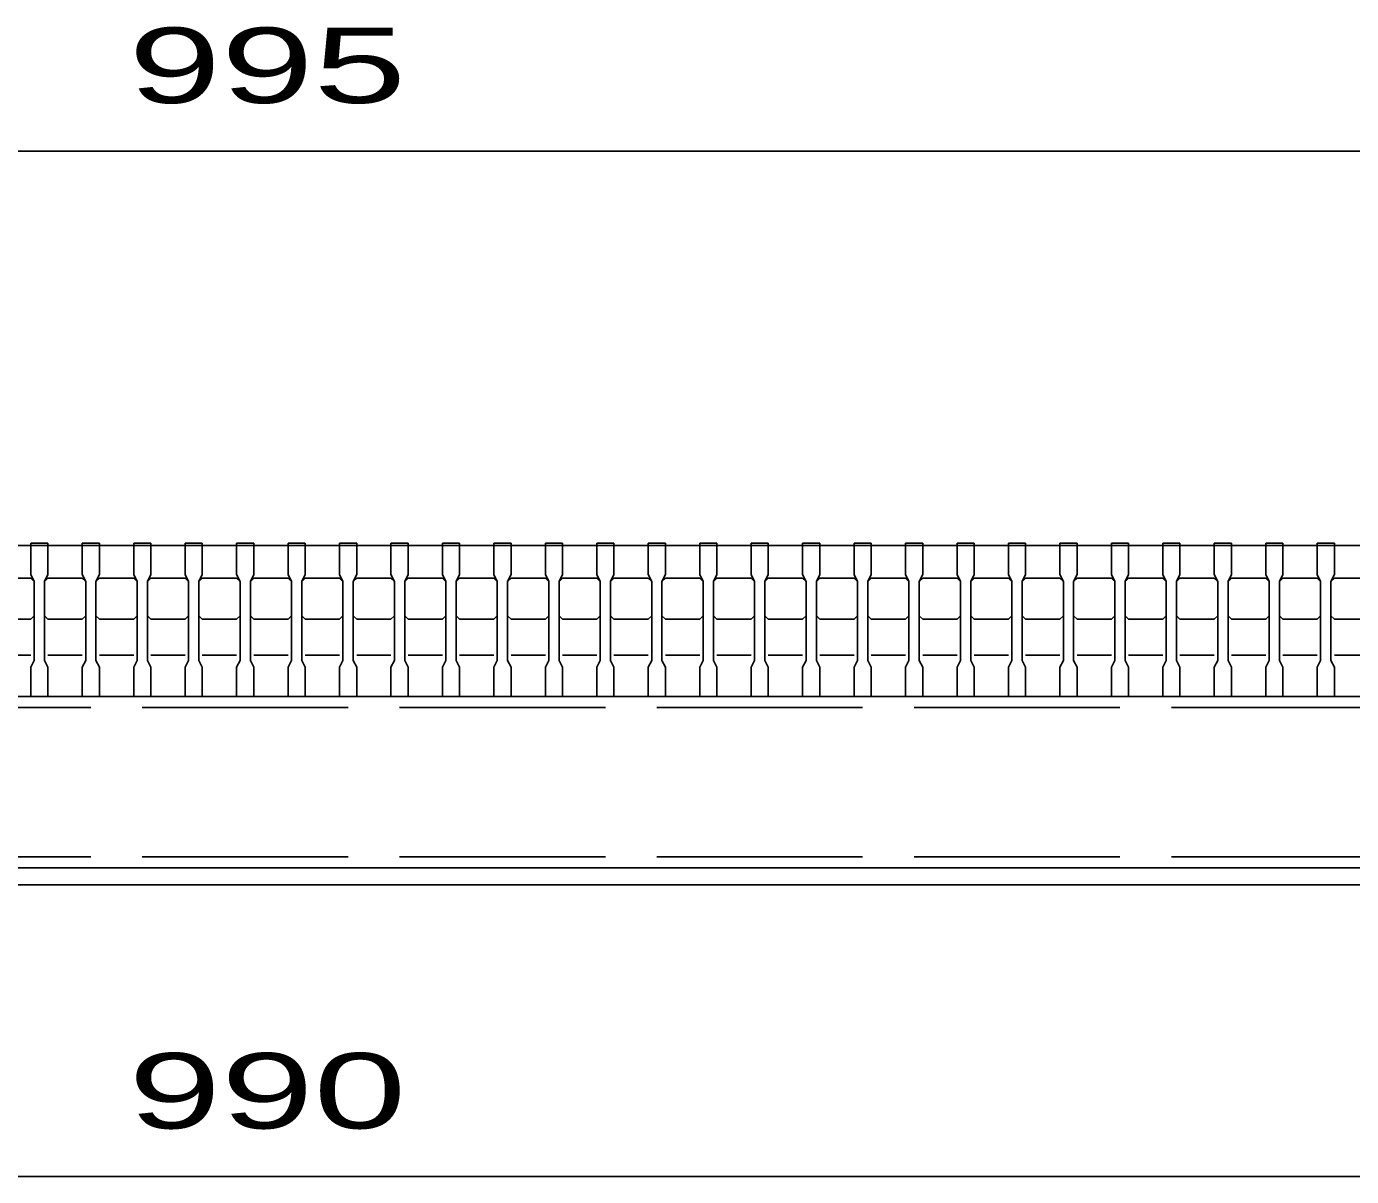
# Model space of a CAD drawing. Units: millimetres, scale not verified. Extents: x -1820 to 1736, y -1282 to 1048.
# Drawn here: x -995.2 to -609, y -771.5 to -436.2 of the extents above; entities that cross this region are included whole.
import ezdxf
from ezdxf.enums import TextEntityAlignment as Align

# ---------------------------------------------------------------- set-up
doc = ezdxf.new("R2010")
doc.units = ezdxf.units.MM
doc.header["$LTSCALE"] = 10
doc.linetypes.add('DASHED', pattern=[7.5, 6, -1.5])
doc.layers.add('16', color=3, linetype='Continuous', lineweight=25)
doc.layers.add('22', color=4, linetype='Continuous', lineweight=25)
doc.styles.add('ベクトル', font='')
doc.styles.get('ベクトル').set_extended_font_data('ベクトル')

msp = doc.modelspace()

# ---------------------------------------------------------------- linework, layer by layer
at = {"layer": '16'}
for p, q in [((-994, -587.5), (-994, -586.8)), ((-994, -586.8), (-989, -586.8)), ((-989, -586.8), (-989, -587.5)), ((-979, -587.5), (-979, -586.8)), ((-979, -586.8), (-974, -586.8)), ((-974, -586.8), (-974, -587.5)), ((-964, -587.5), (-964, -586.8)), ((-964, -586.8), (-959, -586.8)), ((-959, -586.8), (-959, -587.5)), ((-949, -587.5), (-949, -586.8)), ((-949, -586.8), (-944, -586.8)), ((-944, -586.8), (-944, -587.5)), ((-934, -587.5), (-934, -586.8)), ((-934, -586.8), (-929, -586.8)), ((-929, -586.8), (-929, -587.5)), ((-919, -587.5), (-919, -586.8)), ((-919, -586.8), (-914, -586.8)), ((-914, -586.8), (-914, -587.5)), ((-904, -587.5), (-904, -586.8)), ((-904, -586.8), (-899, -586.8)), ((-899, -586.8), (-899, -587.5)), ((-889, -587.5), (-889, -586.8)), ((-889, -586.8), (-884, -586.8)), ((-884, -586.8), (-884, -587.5)), ((-874, -587.5), (-874, -586.8)), ((-874, -586.8), (-869, -586.8)), ((-869, -586.8), (-869, -587.5)), ((-859, -587.5), (-859, -586.8)), ((-859, -586.8), (-854, -586.8)), ((-854, -586.8), (-854, -587.5)), ((-844, -587.5), (-844, -586.8)), ((-844, -586.8), (-839, -586.8)), ((-839, -586.8), (-839, -587.5)), ((-829, -587.5), (-829, -586.8)), ((-829, -586.8), (-824, -586.8)), ((-824, -586.8), (-824, -587.5)), ((-814, -587.5), (-814, -586.8)), ((-814, -586.8), (-809, -586.8)), ((-809, -586.8), (-809, -587.5)), ((-799, -587.5), (-799, -586.8)), ((-799, -586.8), (-794, -586.8)), ((-794, -586.8), (-794, -587.5)), ((-784, -587.5), (-784, -586.8)), ((-784, -586.8), (-779, -586.8)), ((-779, -586.8), (-779, -587.5)), ((-769, -587.5), (-769, -586.8)), ((-769, -586.8), (-764, -586.8)), ((-764, -586.8), (-764, -587.5)), ((-754, -587.5), (-754, -586.8)), ((-754, -586.8), (-749, -586.8)), ((-749, -586.8), (-749, -587.5)), ((-739, -587.5), (-739, -586.8)), ((-739, -586.8), (-734, -586.8)), ((-734, -586.8), (-734, -587.5)), ((-724, -587.5), (-724, -586.8)), ((-724, -586.8), (-719, -586.8)), ((-719, -586.8), (-719, -587.5)), ((-709, -587.5), (-709, -586.8)), ((-709, -586.8), (-704, -586.8)), ((-704, -586.8), (-704, -587.5)), ((-694, -587.5), (-694, -586.8)), ((-694, -586.8), (-689, -586.8)), ((-689, -586.8), (-689, -587.5)), ((-679, -587.5), (-679, -586.8)), ((-679, -586.8), (-674, -586.8)), ((-674, -586.8), (-674, -587.5)), ((-664, -587.5), (-664, -586.8)), ((-664, -586.8), (-659, -586.8)), ((-659, -586.8), (-659, -587.5)), ((-649, -587.5), (-649, -586.8)), ((-649, -586.8), (-644, -586.8)), ((-644, -586.8), (-644, -587.5)), ((-634, -587.5), (-634, -586.8)), ((-634, -586.8), (-629, -586.8)), ((-629, -586.8), (-629, -587.5)), ((-619, -587.5), (-619, -586.8)), ((-619, -586.8), (-614, -586.8)), ((-614, -586.8), (-614, -587.5)), ((-1414, -587.5), (-419, -587.5)), ((-994, -587.5), (-994, -596)), ((-989, -587.5), (-994, -587.5)), ((-989, -596), (-989, -587.5)), ((-979, -587.5), (-979, -596)), ((-974, -587.5), (-979, -587.5)), ((-974, -596), (-974, -587.5)), ((-964, -587.5), (-964, -596)), ((-959, -587.5), (-964, -587.5)), ((-959, -596), (-959, -587.5)), ((-949, -587.5), (-949, -596)), ((-944, -587.5), (-949, -587.5)), ((-944, -596), (-944, -587.5)), ((-934, -587.5), (-934, -596)), ((-929, -587.5), (-934, -587.5)), ((-929, -596), (-929, -587.5)), ((-919, -587.5), (-919, -596)), ((-914, -587.5), (-919, -587.5)), ((-914, -596), (-914, -587.5)), ((-904, -587.5), (-904, -596)), ((-899, -587.5), (-904, -587.5)), ((-899, -596), (-899, -587.5)), ((-889, -587.5), (-889, -596)), ((-884, -587.5), (-889, -587.5)), ((-884, -596), (-884, -587.5)), ((-874, -587.5), (-874, -596)), ((-869, -587.5), (-874, -587.5)), ((-869, -596), (-869, -587.5)), ((-859, -587.5), (-859, -596)), ((-854, -587.5), (-859, -587.5)), ((-854, -596), (-854, -587.5)), ((-844, -587.5), (-844, -596)), ((-839, -587.5), (-844, -587.5)), ((-839, -596), (-839, -587.5)), ((-829, -587.5), (-829, -596)), ((-824, -587.5), (-829, -587.5)), ((-824, -596), (-824, -587.5)), ((-814, -587.5), (-814, -596)), ((-809, -587.5), (-814, -587.5)), ((-809, -596), (-809, -587.5)), ((-799, -587.5), (-799, -596)), ((-794, -587.5), (-799, -587.5)), ((-794, -596), (-794, -587.5)), ((-784, -587.5), (-784, -596)), ((-779, -587.5), (-784, -587.5)), ((-779, -596), (-779, -587.5)), ((-769, -587.5), (-769, -596)), ((-764, -587.5), (-769, -587.5)), ((-764, -596), (-764, -587.5)), ((-754, -587.5), (-754, -596)), ((-749, -587.5), (-754, -587.5)), ((-749, -596), (-749, -587.5)), ((-739, -587.5), (-739, -596)), ((-734, -587.5), (-739, -587.5)), ((-734, -596), (-734, -587.5)), ((-724, -587.5), (-724, -596)), ((-719, -587.5), (-724, -587.5)), ((-719, -596), (-719, -587.5)), ((-709, -587.5), (-709, -596)), ((-704, -587.5), (-709, -587.5)), ((-704, -596), (-704, -587.5)), ((-694, -587.5), (-694, -596)), ((-689, -587.5), (-694, -587.5)), ((-689, -596), (-689, -587.5)), ((-679, -587.5), (-679, -596)), ((-674, -587.5), (-679, -587.5)), ((-674, -596), (-674, -587.5)), ((-664, -587.5), (-664, -596)), ((-659, -587.5), (-664, -587.5)), ((-659, -596), (-659, -587.5)), ((-649, -587.5), (-649, -596)), ((-644, -587.5), (-649, -587.5)), ((-644, -596), (-644, -587.5)), ((-634, -587.5), (-634, -596)), ((-629, -587.5), (-634, -587.5)), ((-629, -596), (-629, -587.5)), ((-619, -587.5), (-619, -596)), ((-614, -587.5), (-619, -587.5)), ((-614, -596), (-614, -587.5)), ((-1004, -597), (-994, -597)), ((-994, -596), (-993, -598)), ((-994, -597), (-993, -598)), ((-993, -598), (-993, -621)), ((-990, -598), (-989, -596)), ((-990, -598), (-989, -597)), ((-990, -621), (-990, -598)), ((-989, -597), (-979, -597)), ((-979, -596), (-978, -598)), ((-979, -597), (-978, -598)), ((-978, -598), (-978, -621)), ((-975, -598), (-974, -596)), ((-975, -598), (-974, -597)), ((-975, -621), (-975, -598)), ((-974, -597), (-964, -597)), ((-964, -596), (-963, -598)), ((-964, -597), (-963, -598)), ((-963, -598), (-963, -621)), ((-960, -598), (-959, -596)), ((-960, -598), (-959, -597)), ((-960, -621), (-960, -598)), ((-959, -597), (-949, -597)), ((-949, -596), (-948, -598)), ((-949, -597), (-948, -598)), ((-948, -598), (-948, -621)), ((-945, -598), (-944, -596)), ((-945, -598), (-944, -597)), ((-945, -621), (-945, -598)), ((-944, -597), (-934, -597)), ((-934, -596), (-933, -598)), ((-934, -597), (-933, -598)), ((-933, -598), (-933, -621)), ((-930, -598), (-929, -596)), ((-930, -598), (-929, -597)), ((-930, -621), (-930, -598)), ((-929, -597), (-919, -597)), ((-919, -596), (-918, -598)), ((-919, -597), (-918, -598)), ((-918, -598), (-918, -621)), ((-915, -598), (-914, -596)), ((-915, -598), (-914, -597)), ((-915, -621), (-915, -598)), ((-914, -597), (-904, -597)), ((-904, -596), (-903, -598)), ((-904, -597), (-903, -598)), ((-903, -598), (-903, -621)), ((-900, -598), (-899, -596)), ((-900, -598), (-899, -597)), ((-900, -621), (-900, -598)), ((-899, -597), (-889, -597)), ((-889, -596), (-888, -598)), ((-889, -597), (-888, -598)), ((-888, -598), (-888, -621)), ((-885, -598), (-884, -596)), ((-885, -598), (-884, -597)), ((-885, -621), (-885, -598)), ((-884, -597), (-874, -597)), ((-874, -596), (-873, -598)), ((-874, -597), (-873, -598)), ((-873, -598), (-873, -621)), ((-870, -598), (-869, -596)), ((-870, -598), (-869, -597)), ((-870, -621), (-870, -598)), ((-869, -597), (-859, -597)), ((-859, -596), (-858, -598)), ((-859, -597), (-858, -598)), ((-858, -598), (-858, -621)), ((-855, -598), (-854, -596)), ((-855, -598), (-854, -597)), ((-855, -621), (-855, -598)), ((-854, -597), (-844, -597)), ((-844, -596), (-843, -598)), ((-844, -597), (-843, -598)), ((-843, -598), (-843, -621)), ((-840, -598), (-839, -596)), ((-840, -598), (-839, -597)), ((-840, -621), (-840, -598)), ((-839, -597), (-829, -597)), ((-829, -596), (-828, -598)), ((-829, -597), (-828, -598)), ((-828, -598), (-828, -621)), ((-825, -598), (-824, -596)), ((-825, -598), (-824, -597)), ((-825, -621), (-825, -598)), ((-824, -597), (-814, -597)), ((-814, -596), (-813, -598)), ((-814, -597), (-813, -598)), ((-813, -598), (-813, -621)), ((-810, -598), (-809, -596)), ((-810, -598), (-809, -597)), ((-810, -621), (-810, -598)), ((-809, -597), (-799, -597)), ((-799, -596), (-798, -598)), ((-799, -597), (-798, -598)), ((-798, -598), (-798, -621)), ((-795, -598), (-794, -596)), ((-795, -598), (-794, -597)), ((-795, -621), (-795, -598)), ((-794, -597), (-784, -597)), ((-784, -596), (-783, -598)), ((-784, -597), (-783, -598)), ((-783, -598), (-783, -621)), ((-780, -598), (-779, -596)), ((-780, -598), (-779, -597)), ((-780, -621), (-780, -598)), ((-779, -597), (-769, -597)), ((-769, -596), (-768, -598)), ((-769, -597), (-768, -598)), ((-768, -598), (-768, -621)), ((-765, -598), (-764, -596)), ((-765, -598), (-764, -597)), ((-765, -621), (-765, -598)), ((-764, -597), (-754, -597)), ((-754, -596), (-753, -598)), ((-754, -597), (-753, -598)), ((-753, -598), (-753, -621)), ((-750, -598), (-749, -596)), ((-750, -598), (-749, -597)), ((-750, -621), (-750, -598)), ((-749, -597), (-739, -597)), ((-739, -596), (-738, -598)), ((-739, -597), (-738, -598)), ((-738, -598), (-738, -621)), ((-735, -598), (-734, -596)), ((-735, -598), (-734, -597)), ((-735, -621), (-735, -598)), ((-734, -597), (-724, -597)), ((-724, -596), (-723, -598)), ((-724, -597), (-723, -598)), ((-723, -598), (-723, -621)), ((-720, -598), (-719, -596)), ((-720, -598), (-719, -597)), ((-720, -621), (-720, -598)), ((-719, -597), (-709, -597)), ((-709, -596), (-708, -598)), ((-709, -597), (-708, -598)), ((-708, -598), (-708, -621)), ((-705, -598), (-704, -596)), ((-705, -598), (-704, -597)), ((-705, -621), (-705, -598)), ((-704, -597), (-694, -597)), ((-694, -596), (-693, -598)), ((-694, -597), (-693, -598)), ((-693, -598), (-693, -621)), ((-690, -598), (-689, -596)), ((-690, -598), (-689, -597)), ((-690, -621), (-690, -598)), ((-689, -597), (-679, -597)), ((-679, -596), (-678, -598)), ((-679, -597), (-678, -598)), ((-678, -598), (-678, -621)), ((-675, -598), (-674, -596)), ((-675, -598), (-674, -597)), ((-675, -621), (-675, -598)), ((-674, -597), (-664, -597)), ((-664, -596), (-663, -598)), ((-664, -597), (-663, -598)), ((-663, -598), (-663, -621)), ((-660, -598), (-659, -596)), ((-660, -598), (-659, -597)), ((-660, -621), (-660, -598)), ((-659, -597), (-649, -597)), ((-649, -596), (-648, -598)), ((-649, -597), (-648, -598)), ((-648, -598), (-648, -621)), ((-645, -598), (-644, -596)), ((-645, -598), (-644, -597)), ((-645, -621), (-645, -598)), ((-644, -597), (-634, -597)), ((-634, -596), (-633, -598)), ((-634, -597), (-633, -598)), ((-633, -598), (-633, -621)), ((-630, -598), (-629, -596)), ((-630, -598), (-629, -597)), ((-630, -621), (-630, -598)), ((-629, -597), (-619, -597)), ((-619, -596), (-618, -598)), ((-619, -597), (-618, -598)), ((-618, -598), (-618, -621)), ((-615, -598), (-614, -596)), ((-615, -598), (-614, -597)), ((-615, -621), (-615, -598)), ((-614, -597), (-604, -597)), ((-994, -609), (-1004, -609)), ((-993, -608), (-994, -609)), ((-989, -609), (-990, -608)), ((-979, -609), (-989, -609)), ((-978, -608), (-979, -609)), ((-974, -609), (-975, -608)), ((-964, -609), (-974, -609)), ((-963, -608), (-964, -609)), ((-959, -609), (-960, -608)), ((-949, -609), (-959, -609)), ((-948, -608), (-949, -609)), ((-944, -609), (-945, -608)), ((-934, -609), (-944, -609)), ((-933, -608), (-934, -609)), ((-929, -609), (-930, -608)), ((-919, -609), (-929, -609)), ((-918, -608), (-919, -609)), ((-914, -609), (-915, -608)), ((-904, -609), (-914, -609)), ((-903, -608), (-904, -609)), ((-899, -609), (-900, -608)), ((-889, -609), (-899, -609)), ((-888, -608), (-889, -609)), ((-884, -609), (-885, -608)), ((-874, -609), (-884, -609)), ((-873, -608), (-874, -609)), ((-869, -609), (-870, -608)), ((-859, -609), (-869, -609)), ((-858, -608), (-859, -609)), ((-854, -609), (-855, -608)), ((-844, -609), (-854, -609)), ((-843, -608), (-844, -609)), ((-839, -609), (-840, -608)), ((-829, -609), (-839, -609)), ((-828, -608), (-829, -609)), ((-824, -609), (-825, -608)), ((-814, -609), (-824, -609)), ((-813, -608), (-814, -609)), ((-809, -609), (-810, -608)), ((-799, -609), (-809, -609)), ((-798, -608), (-799, -609)), ((-794, -609), (-795, -608)), ((-784, -609), (-794, -609)), ((-783, -608), (-784, -609)), ((-779, -609), (-780, -608)), ((-769, -609), (-779, -609)), ((-768, -608), (-769, -609)), ((-764, -609), (-765, -608)), ((-754, -609), (-764, -609)), ((-753, -608), (-754, -609)), ((-749, -609), (-750, -608)), ((-739, -609), (-749, -609)), ((-738, -608), (-739, -609)), ((-734, -609), (-735, -608)), ((-724, -609), (-734, -609)), ((-723, -608), (-724, -609)), ((-719, -609), (-720, -608)), ((-709, -609), (-719, -609)), ((-708, -608), (-709, -609)), ((-704, -609), (-705, -608)), ((-694, -609), (-704, -609)), ((-693, -608), (-694, -609)), ((-689, -609), (-690, -608)), ((-679, -609), (-689, -609)), ((-678, -608), (-679, -609)), ((-674, -609), (-675, -608)), ((-664, -609), (-674, -609)), ((-663, -608), (-664, -609)), ((-659, -609), (-660, -608)), ((-649, -609), (-659, -609)), ((-648, -608), (-649, -609)), ((-644, -609), (-645, -608)), ((-634, -609), (-644, -609)), ((-633, -608), (-634, -609)), ((-629, -609), (-630, -608)), ((-619, -609), (-629, -609)), ((-618, -608), (-619, -609)), ((-614, -609), (-615, -608)), ((-604, -609), (-614, -609)), ((-1004, -619.5), (-994, -619.5)), ((-993, -621), (-994, -623)), ((-989, -623), (-990, -621)), ((-989, -619.5), (-979, -619.5)), ((-978, -621), (-979, -623)), ((-974, -623), (-975, -621)), ((-974, -619.5), (-964, -619.5)), ((-963, -621), (-964, -623)), ((-959, -623), (-960, -621)), ((-959, -619.5), (-949, -619.5)), ((-948, -621), (-949, -623)), ((-944, -623), (-945, -621)), ((-944, -619.5), (-934, -619.5)), ((-933, -621), (-934, -623)), ((-929, -623), (-930, -621)), ((-929, -619.5), (-919, -619.5)), ((-918, -621), (-919, -623)), ((-914, -623), (-915, -621)), ((-914, -619.5), (-904, -619.5)), ((-903, -621), (-904, -623)), ((-899, -623), (-900, -621)), ((-899, -619.5), (-889, -619.5)), ((-888, -621), (-889, -623)), ((-884, -623), (-885, -621)), ((-884, -619.5), (-874, -619.5)), ((-873, -621), (-874, -623)), ((-869, -623), (-870, -621)), ((-869, -619.5), (-859, -619.5)), ((-858, -621), (-859, -623)), ((-854, -623), (-855, -621)), ((-854, -619.5), (-844, -619.5)), ((-843, -621), (-844, -623)), ((-839, -623), (-840, -621)), ((-839, -619.5), (-829, -619.5)), ((-828, -621), (-829, -623)), ((-824, -623), (-825, -621)), ((-824, -619.5), (-814, -619.5)), ((-813, -621), (-814, -623)), ((-809, -623), (-810, -621)), ((-809, -619.5), (-799, -619.5)), ((-798, -621), (-799, -623)), ((-794, -623), (-795, -621)), ((-794, -619.5), (-784, -619.5)), ((-783, -621), (-784, -623)), ((-779, -623), (-780, -621)), ((-779, -619.5), (-769, -619.5)), ((-768, -621), (-769, -623)), ((-764, -623), (-765, -621)), ((-764, -619.5), (-754, -619.5)), ((-753, -621), (-754, -623)), ((-749, -623), (-750, -621)), ((-749, -619.5), (-739, -619.5)), ((-738, -621), (-739, -623)), ((-734, -623), (-735, -621)), ((-734, -619.5), (-724, -619.5)), ((-723, -621), (-724, -623)), ((-719, -623), (-720, -621)), ((-719, -619.5), (-709, -619.5)), ((-708, -621), (-709, -623)), ((-704, -623), (-705, -621)), ((-704, -619.5), (-694, -619.5)), ((-693, -621), (-694, -623)), ((-689, -623), (-690, -621)), ((-689, -619.5), (-679, -619.5)), ((-678, -621), (-679, -623)), ((-674, -623), (-675, -621)), ((-674, -619.5), (-664, -619.5)), ((-663, -621), (-664, -623)), ((-659, -623), (-660, -621)), ((-659, -619.5), (-649, -619.5)), ((-648, -621), (-649, -623)), ((-644, -623), (-645, -621)), ((-644, -619.5), (-634, -619.5)), ((-633, -621), (-634, -623)), ((-629, -623), (-630, -621)), ((-629, -619.5), (-619, -619.5)), ((-618, -621), (-619, -623)), ((-614, -623), (-615, -621)), ((-614, -619.5), (-604, -619.5)), ((-994, -623), (-994, -631.5)), ((-989, -631.5), (-989, -623)), ((-979, -623), (-979, -631.5)), ((-974, -631.5), (-974, -623)), ((-964, -623), (-964, -631.5)), ((-959, -631.5), (-959, -623)), ((-949, -623), (-949, -631.5)), ((-944, -631.5), (-944, -623)), ((-934, -623), (-934, -631.5)), ((-929, -631.5), (-929, -623)), ((-919, -623), (-919, -631.5)), ((-914, -631.5), (-914, -623)), ((-904, -623), (-904, -631.5)), ((-899, -631.5), (-899, -623)), ((-889, -623), (-889, -631.5)), ((-884, -631.5), (-884, -623)), ((-874, -623), (-874, -631.5)), ((-869, -631.5), (-869, -623)), ((-859, -623), (-859, -631.5)), ((-854, -631.5), (-854, -623)), ((-844, -623), (-844, -631.5)), ((-839, -631.5), (-839, -623)), ((-829, -623), (-829, -631.5)), ((-824, -631.5), (-824, -623)), ((-814, -623), (-814, -631.5)), ((-809, -631.5), (-809, -623)), ((-799, -623), (-799, -631.5)), ((-794, -631.5), (-794, -623)), ((-784, -623), (-784, -631.5)), ((-779, -631.5), (-779, -623)), ((-769, -623), (-769, -631.5)), ((-764, -631.5), (-764, -623)), ((-754, -623), (-754, -631.5)), ((-749, -631.5), (-749, -623)), ((-739, -623), (-739, -631.5)), ((-734, -631.5), (-734, -623)), ((-724, -623), (-724, -631.5)), ((-719, -631.5), (-719, -623)), ((-709, -623), (-709, -631.5)), ((-704, -631.5), (-704, -623)), ((-694, -623), (-694, -631.5)), ((-689, -631.5), (-689, -623)), ((-679, -623), (-679, -631.5)), ((-674, -631.5), (-674, -623)), ((-664, -623), (-664, -631.5)), ((-659, -631.5), (-659, -623)), ((-649, -623), (-649, -631.5)), ((-644, -631.5), (-644, -623)), ((-634, -623), (-634, -631.5)), ((-629, -631.5), (-629, -623)), ((-619, -623), (-619, -631.5)), ((-614, -631.5), (-614, -623)), ((-1411.5, -631.5), (-421.5, -631.5)), ((-994, -631.5), (-989, -631.5)), ((-979, -631.5), (-974, -631.5)), ((-964, -631.5), (-959, -631.5)), ((-949, -631.5), (-944, -631.5)), ((-934, -631.5), (-929, -631.5)), ((-919, -631.5), (-914, -631.5)), ((-904, -631.5), (-899, -631.5)), ((-889, -631.5), (-884, -631.5)), ((-874, -631.5), (-869, -631.5)), ((-859, -631.5), (-854, -631.5)), ((-844, -631.5), (-839, -631.5)), ((-829, -631.5), (-824, -631.5)), ((-814, -631.5), (-809, -631.5)), ((-799, -631.5), (-794, -631.5)), ((-784, -631.5), (-779, -631.5)), ((-769, -631.5), (-764, -631.5)), ((-754, -631.5), (-749, -631.5)), ((-739, -631.5), (-734, -631.5)), ((-724, -631.5), (-719, -631.5)), ((-709, -631.5), (-704, -631.5)), ((-694, -631.5), (-689, -631.5)), ((-679, -631.5), (-674, -631.5)), ((-664, -631.5), (-659, -631.5)), ((-649, -631.5), (-644, -631.5)), ((-634, -631.5), (-629, -631.5)), ((-619, -631.5), (-614, -631.5)), ((-421.5, -681.5), (-1411.5, -681.5)), ((-421.5, -681.5), (-1411.5, -681.5)), ((-1411.5, -686.5), (-421.5, -686.5))]:
    msp.add_line(p, q, dxfattribs=at)
at = {"layer": '16', "linetype": 'DASHED'}
for p, q in [((-1411.5, -634.7), (-421.5, -634.7)), ((-1411.5, -678.3), (-421.5, -678.3))]:
    msp.add_line(p, q, dxfattribs=at)
at = {"layer": '22'}
for p, q in [((-1414, -472.5), (-419, -472.5)), ((-1411.5, -771.5), (-421.5, -771.5))]:
    msp.add_line(p, q, dxfattribs=at)

# ---------------------------------------------------------------- texts
at = {"layer": '22', "color": 2, "style": 'ベクトル', "width": 1.65}
for s, p in [(' 995 ', (-979, -447.5)), (' 990 ', (-979, -746.5))]:
    msp.add_text(s, height=21.99, dxfattribs=at).set_placement(p, align=Align.MIDDLE_LEFT)

doc.saveas('drawing.dxf')
